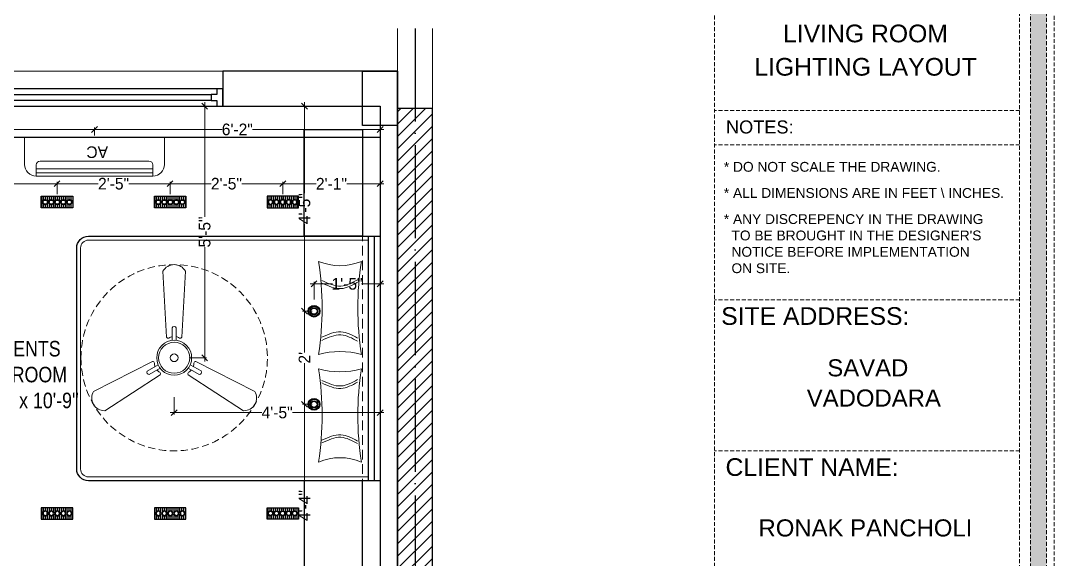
# Model space of a CAD drawing. Header units: millimetres. Extents: x 35877 to 3066687, y -650199 to -40525.
# Drawn here: x 148414.7 to 148680.7, y -180077.3 to -179938.5 of the extents above; entities that cross this region are included whole.
import ezdxf
from ezdxf.enums import TextEntityAlignment as Align

# ---------------------------------------------------------------- set-up
doc = ezdxf.new("R2010")
doc.units = ezdxf.units.MM
doc.header["$MEASUREMENT"] = 0
doc.header["$PDMODE"] = 35
for name, pattern in [('ACAD_ISO04W100', [30, 24, -3, 0, -3]), ('DASHED', [0.75, 0.5, -0.25]), ('DASHED2', [0.375, 0.25, -0.125]), ('DASHEDX2', [1.5, 1, -0.5])]:
    doc.linetypes.add(name, pattern=pattern)
doc.layers.get('Defpoints').update_dxf_attribs({"color": 220})
for name, color, linetype, lineweight in [('COLUMN', 1, 'Continuous', 30), ('dim05', 1, 'Continuous', 13), ('Dimension', 10, 'DASHEDX2', 20), ('el', 7, 'Continuous', 20), ('Electrical', 84, 'Continuous', 30), ('FIRST FLOOR ( TEXT )', 7, 'Continuous', 9), ('FURNITURE', 32, 'Continuous', 9), ('furniture dimensions', 1, 'DASHED', 0), ('GROUND FLOOR', 7, 'Continuous', 9), ('GROUND FLOOR  ( HATCH )', 251, 'Continuous', 9), ('GROUND FLOOR  ( PLINE )', 251, 'Continuous', 30), ('Labelling', 1, 'Continuous', 25), ('NAME PLATE', 7, 'Continuous', 25), ('Text', 7, 'Continuous', 15), ('wall', 7, 'Continuous', 30), ('X_PLOT', 1, 'Continuous', 9)]:
    doc.layers.add(name, color=color, linetype=linetype, lineweight=lineweight)
doc.layers.add('XX~SLAB ( PLINE )', color=251, linetype='Continuous', plot=False)
doc.styles.add('Arial', font='arial.ttf')
doc.styles.add('century g', font='GOTHIC.TTF')
doc.styles.add('KATHA', font='swissc.ttf')
doc.styles.add('TEXT', font='eurr____.ttf')
doc.dimstyles.new('Archana', dxfattribs={"dimtxt": 2, "dimasz": 0.75, "dimexe": 0.5, "dimexo": 0.5, "dimgap": 0, "dimtad": 0, "dimzin": 0, "dimdsep": 46, "dimlunit": 4, "dimtxsty": 'century g', "dimblk": 'OBLIQUE', "dimcen": 0, "dimdle": 1, "dimclrd": 256, "dimclre": 256, "dimclrt": 256, "dimadec": 0, "dimazin": 0, "dimtfac": 1, "dimtofl": 0, "dimtmove": 1, "dimatfit": 3, "dimfxl": 1, "dimfxlon": 1, "dimtolj": 1, "dimtzin": 0, "dimlwd": -1, "dimlwe": -1, "dimarcsym": 0})

# ---------------------------------------------------------------- blocks, each defined once
blk = doc.blocks.new('HYTJUK')
at = {"layer": 'Electrical', "lineweight": -3, "true_color": 0x000000}
h = blk.add_hatch(dxfattribs=at)
h.set_pattern_fill('ANSI31', color=18, scale=4, angle=225)
h.set_pattern_definition([(270, (141588.84366, -3593.0246), (0.5, -2e-16), [])])
h.paths.add_polyline_path([(128595.32, 17374.81), (128596.19, 17375.86, -0.675401), (128596.65, 17377, -0.15536), (128597.03, 17376.88), (128597.65, 17377.63), (128597.65, 17377.81), (128589.56, 17377.81), (128589.56, 17374.81)])
h.paths.add_polyline_path([(128590.43, 17375.68, -1), (128590.43, 17377, -1)], flags=16)
h.paths.add_polyline_path([(128591.98, 17377, -1), (128591.98, 17375.68, -1)], flags=16)
h.paths.add_polyline_path([(128590.43, 17375.81, -1), (128590.43, 17376.87, -1)], flags=0)
h.paths.add_polyline_path([(128591.98, 17376.87, -1), (128591.98, 17375.81, -1)], flags=0)
h.paths.add_polyline_path([(128593.54, 17377, -1), (128593.54, 17375.68, -1)], flags=16)
h.paths.add_polyline_path([(128593.54, 17376.87, -1), (128593.54, 17375.81, -1)], flags=0)
h.paths.add_polyline_path([(128595.09, 17377, -1), (128595.09, 17375.68, -1)], flags=16)
h.paths.add_polyline_path([(128595.09, 17376.87, -1), (128595.09, 17375.81, -1)], flags=0)
h.paths.add_polyline_path([(128596.19, 17375.86), (128595.32, 17374.81), (128597.65, 17374.81), (128597.65, 17377.63), (128597.03, 17376.88, -0.731062), (128596.65, 17375.68, -0.193744)], flags=17)
at = {"layer": 'Electrical', "color": 240, "true_color": 0xed1f24}
blk.add_lwpolyline([(128597.65, 17374.81), (128589.56, 17374.81), (128589.56, 17377.81), (128597.65, 17377.81)], close=True, dxfattribs=at)
at = {"layer": 'Electrical', "color": 18, "lineweight": -3, "true_color": 0x000000}
for centre, radius in [((128590.43, 17376.34), 0.662), ((128590.43, 17376.34), 0.53), ((128591.98, 17376.34), 0.662), ((128591.98, 17376.34), 0.53), ((128593.54, 17376.34), 0.662), ((128593.54, 17376.34), 0.53), ((128595.09, 17376.34), 0.662), ((128595.09, 17376.34), 0.53), ((128596.65, 17376.34), 0.662), ((128596.65, 17376.34), 0.53)]:
    blk.add_circle(centre, radius, dxfattribs=at)
blk = doc.blocks.new('_Oblique')
at = {"layer": 'wall', "color": 0, "lineweight": -2}
blk.add_line((-0.5, -0.5), (0.5, 0.5), dxfattribs=at)
blk = doc.blocks.new('*D542')
at = {"layer": 'Defpoints', "color": 0, "linetype": 'Continuous', "lineweight": 0, "transparency": 16777216}
for p in [(148507.17, -179980.51), (148507.17, -179981.8), (148482.13, -179983.72)]:
    blk.add_point(p, dxfattribs=at)
at = {"layer": 'furniture dimensions', "color": 5, "linetype": 'Continuous', "transparency": 16777216}
for p, q in [((148481.13, -179980.51), (148490.7, -179980.51)), ((148508.17, -179980.51), (148498.61, -179980.51)), ((148507.17, -179981.3), (148507.17, -179980.01))]:
    blk.add_line(p, q, dxfattribs=at)
at = {"layer": 'furniture dimensions', "color": 5, "linetype": 'ByBlock', "transparency": 16777216}
blk.add_line((148482.13, -179983.22), (148482.13, -179980.01), dxfattribs=at)
at = {"layer": 'furniture dimensions', "color": 5, "linetype": 'Continuous', "transparency": 16777216, "xscale": 1.5, "yscale": 1.5, "zscale": 1.5, "rotation": 180}
blk.add_blockref('_Oblique', (148482.13, -179980.51), dxfattribs=at)
at = {"layer": 'furniture dimensions', "color": 5, "linetype": 'Continuous', "transparency": 16777216, "xscale": 1.5, "yscale": 1.5, "zscale": 1.5}
blk.add_blockref('_Oblique', (148507.17, -179980.51), dxfattribs=at)
at = {"layer": 'furniture dimensions', "linetype": 'Continuous', "lineweight": 0, "transparency": 16777216, "insert": (148494.65, -179980.51), "char_height": 3, "attachment_point": 5, "style": 'century g'}
blk.add_mtext('\\A1;2\'-1"', dxfattribs=at)
blk = doc.blocks.new('*D543')
at = {"layer": 'Defpoints', "color": 0, "linetype": 'Continuous', "lineweight": 0, "transparency": 16777216}
for p in [(148453.11, -179980.51), (148453.11, -179983.72), (148482.13, -179983.72)]:
    blk.add_point(p, dxfattribs=at)
at = {"layer": 'furniture dimensions', "color": 5, "linetype": 'Continuous', "transparency": 16777216}
for p, q in [((148452.11, -179980.51), (148463.67, -179980.51)), ((148453.11, -179983.22), (148453.11, -179980.01)), ((148483.13, -179980.51), (148471.58, -179980.51))]:
    blk.add_line(p, q, dxfattribs=at)
at = {"layer": 'furniture dimensions', "color": 5, "linetype": 'ByBlock', "transparency": 16777216}
blk.add_line((148482.13, -179983.22), (148482.13, -179980.01), dxfattribs=at)
at = {"layer": 'furniture dimensions', "color": 5, "linetype": 'Continuous', "transparency": 16777216, "xscale": 1.5, "yscale": 1.5, "zscale": 1.5, "rotation": 180}
blk.add_blockref('_Oblique', (148453.11, -179980.51), dxfattribs=at)
at = {"layer": 'furniture dimensions', "color": 5, "linetype": 'Continuous', "transparency": 16777216, "xscale": 1.5, "yscale": 1.5, "zscale": 1.5}
blk.add_blockref('_Oblique', (148482.13, -179980.51), dxfattribs=at)
at = {"layer": 'furniture dimensions', "linetype": 'Continuous', "lineweight": 0, "transparency": 16777216, "insert": (148467.62, -179980.51), "char_height": 3, "attachment_point": 5, "style": 'century g'}
blk.add_mtext('\\A1;2\'-5"', dxfattribs=at)
blk = doc.blocks.new('*D544')
at = {"layer": 'Defpoints', "color": 0, "linetype": 'Continuous', "lineweight": 0, "transparency": 16777216}
for p in [(148424.02, -179980.51), (148424.02, -179983.72), (148453.11, -179983.72)]:
    blk.add_point(p, dxfattribs=at)
at = {"layer": 'furniture dimensions', "color": 5, "linetype": 'Continuous', "transparency": 16777216}
for p, q in [((148423.02, -179980.51), (148434.61, -179980.51)), ((148424.02, -179983.22), (148424.02, -179980.01)), ((148454.11, -179980.51), (148442.52, -179980.51))]:
    blk.add_line(p, q, dxfattribs=at)
at = {"layer": 'furniture dimensions', "color": 5, "linetype": 'ByBlock', "transparency": 16777216}
blk.add_line((148453.11, -179983.22), (148453.11, -179980.01), dxfattribs=at)
at = {"layer": 'furniture dimensions', "color": 5, "linetype": 'Continuous', "transparency": 16777216, "xscale": 1.5, "yscale": 1.5, "zscale": 1.5, "rotation": 180}
blk.add_blockref('_Oblique', (148424.02, -179980.51), dxfattribs=at)
at = {"layer": 'furniture dimensions', "color": 5, "linetype": 'Continuous', "transparency": 16777216, "xscale": 1.5, "yscale": 1.5, "zscale": 1.5}
blk.add_blockref('_Oblique', (148453.11, -179980.51), dxfattribs=at)
at = {"layer": 'furniture dimensions', "linetype": 'Continuous', "lineweight": 0, "transparency": 16777216, "insert": (148438.57, -179980.51), "char_height": 3, "attachment_point": 5, "style": 'century g'}
blk.add_mtext('\\A1;2\'-5"', dxfattribs=at)
blk = doc.blocks.new('*D545')
at = {"layer": 'Defpoints', "color": 0, "linetype": 'Continuous', "lineweight": 0, "transparency": 16777216}
for p in [(148356.67, -179980.51), (148356.67, -179983.72), (148424.02, -179983.72)]:
    blk.add_point(p, dxfattribs=at)
at = {"layer": 'furniture dimensions', "color": 5, "linetype": 'Continuous', "transparency": 16777216}
for p, q in [((148355.67, -179980.51), (148392.1, -179980.51)), ((148356.67, -179983.22), (148356.67, -179980.01)), ((148425.02, -179980.51), (148399.97, -179980.51))]:
    blk.add_line(p, q, dxfattribs=at)
at = {"layer": 'furniture dimensions', "color": 5, "linetype": 'ByBlock', "transparency": 16777216}
blk.add_line((148424.02, -179983.22), (148424.02, -179980.01), dxfattribs=at)
at = {"layer": 'furniture dimensions', "color": 5, "linetype": 'Continuous', "transparency": 16777216, "xscale": 1.5, "yscale": 1.5, "zscale": 1.5, "rotation": 180}
blk.add_blockref('_Oblique', (148356.67, -179980.51), dxfattribs=at)
at = {"layer": 'furniture dimensions', "color": 5, "linetype": 'Continuous', "transparency": 16777216, "xscale": 1.5, "yscale": 1.5, "zscale": 1.5}
blk.add_blockref('_Oblique', (148424.02, -179980.51), dxfattribs=at)
at = {"layer": 'furniture dimensions', "linetype": 'Continuous', "lineweight": 0, "transparency": 16777216, "insert": (148396.03, -179980.51), "char_height": 3, "attachment_point": 5, "style": 'century g'}
blk.add_mtext('\\A1;5\'-7"', dxfattribs=at)
blk = doc.blocks.new('*D546')
at = {"layer": 'Defpoints', "color": 0, "linetype": 'Continuous', "lineweight": 0, "transparency": 16777216}
for p in [(148454.17, -180025.35), (148507.17, -180025.35), (148507.17, -180039.48)]:
    blk.add_point(p, dxfattribs=at)
at = {"layer": 'furniture dimensions', "color": 5, "linetype": 'ByBlock', "transparency": 16777216}
blk.add_line((148454.17, -180035.48), (148454.17, -180039.98), dxfattribs=at)
at = {"layer": 'furniture dimensions', "color": 5, "linetype": 'Continuous', "transparency": 16777216}
for p, q in [((148507.17, -180035.48), (148507.17, -180039.98)), ((148453.17, -180039.48), (148476.71, -180039.48)), ((148508.17, -180039.48), (148484.63, -180039.48))]:
    blk.add_line(p, q, dxfattribs=at)
at = {"layer": 'furniture dimensions', "color": 5, "linetype": 'Continuous', "transparency": 16777216, "xscale": 1.5, "yscale": 1.5, "zscale": 1.5, "rotation": 180}
blk.add_blockref('_Oblique', (148454.17, -180039.48), dxfattribs=at)
at = {"layer": 'furniture dimensions', "color": 5, "linetype": 'Continuous', "transparency": 16777216, "xscale": 1.5, "yscale": 1.5, "zscale": 1.5}
blk.add_blockref('_Oblique', (148507.17, -180039.48), dxfattribs=at)
at = {"layer": 'furniture dimensions', "linetype": 'Continuous', "lineweight": 0, "transparency": 16777216, "insert": (148480.67, -180039.48), "char_height": 3, "attachment_point": 5, "style": 'century g'}
blk.add_mtext('\\A1;4\'-5"', dxfattribs=at)
blk = doc.blocks.new('*D547')
at = {"layer": 'Defpoints', "color": 0, "linetype": 'Continuous', "lineweight": 0, "transparency": 16777216}
for p in [(148454.17, -179960.53), (148462.02, -179960.53), (148454.17, -180025.35)]:
    blk.add_point(p, dxfattribs=at)
at = {"layer": 'furniture dimensions', "color": 5, "linetype": 'Continuous', "transparency": 16777216}
for p, q in [((148458.02, -179960.53), (148462.52, -179960.53)), ((148462.02, -179959.53), (148462.02, -179989.01)), ((148462.02, -180026.35), (148462.02, -179996.87))]:
    blk.add_line(p, q, dxfattribs=at)
at = {"layer": 'furniture dimensions', "color": 5, "linetype": 'ByBlock', "transparency": 16777216}
blk.add_line((148458.02, -180025.35), (148462.52, -180025.35), dxfattribs=at)
at = {"layer": 'furniture dimensions', "color": 5, "linetype": 'Continuous', "transparency": 16777216, "xscale": 1.5, "yscale": 1.5, "zscale": 1.5}
for p, rotation in [((148462.02, -179960.53), 90), ((148462.02, -180025.35), 270)]:
    blk.add_blockref('_Oblique', p, dxfattribs=dict(at, rotation=rotation))
at = {"layer": 'furniture dimensions', "linetype": 'Continuous', "lineweight": 0, "transparency": 16777216, "insert": (148462.02, -179992.94), "char_height": 3, "attachment_point": 5, "rotation": 90, "style": 'century g'}
blk.add_mtext('\\A1;5\'-5"', dxfattribs=at)
blk = doc.blocks.new('*D548')
at = {"layer": 'Defpoints', "color": 0, "linetype": 'Continuous', "lineweight": 0, "transparency": 16777216}
for p in [(148507.17, -180006.31), (148490.17, -180013.35), (148507.17, -180018.99)]:
    blk.add_point(p, dxfattribs=at)
at = {"layer": 'furniture dimensions', "color": 5, "linetype": 'ByBlock', "transparency": 16777216}
blk.add_line((148490.17, -180010.31), (148490.17, -180005.81), dxfattribs=at)
at = {"layer": 'furniture dimensions', "color": 5, "linetype": 'Continuous', "transparency": 16777216}
for p, q in [((148507.17, -180010.31), (148507.17, -180005.81)), ((148489.17, -180006.31), (148494.95, -180006.31)), ((148508.17, -180006.31), (148502.39, -180006.31))]:
    blk.add_line(p, q, dxfattribs=at)
at = {"layer": 'furniture dimensions', "color": 5, "linetype": 'Continuous', "transparency": 16777216, "xscale": 1.5, "yscale": 1.5, "zscale": 1.5, "rotation": 180}
blk.add_blockref('_Oblique', (148490.17, -180006.31), dxfattribs=at)
at = {"layer": 'furniture dimensions', "color": 5, "linetype": 'Continuous', "transparency": 16777216, "xscale": 1.5, "yscale": 1.5, "zscale": 1.5}
blk.add_blockref('_Oblique', (148507.17, -180006.31), dxfattribs=at)
at = {"layer": 'furniture dimensions', "linetype": 'Continuous', "lineweight": 0, "transparency": 16777216, "insert": (148498.67, -180006.31), "char_height": 3, "attachment_point": 5, "style": 'century g'}
blk.add_mtext('\\A1;1\'-5"', dxfattribs=at)
blk = doc.blocks.new('*D549')
at = {"layer": 'Defpoints', "color": 0, "linetype": 'Continuous', "lineweight": 0, "transparency": 16777216}
for p in [(148490.17, -180013.35), (148487.71, -180037.35), (148490.17, -180037.35)]:
    blk.add_point(p, dxfattribs=at)
at = {"layer": 'furniture dimensions', "color": 5, "linetype": 'ByBlock', "transparency": 16777216}
blk.add_line((148489.67, -180013.35), (148487.21, -180013.35), dxfattribs=at)
at = {"layer": 'furniture dimensions', "color": 5, "linetype": 'Continuous', "transparency": 16777216}
for p, q in [((148487.71, -180012.35), (148487.71, -180023.97)), ((148487.71, -180038.35), (148487.71, -180026.73)), ((148489.67, -180037.35), (148487.21, -180037.35))]:
    blk.add_line(p, q, dxfattribs=at)
at = {"layer": 'furniture dimensions', "color": 5, "linetype": 'Continuous', "transparency": 16777216, "xscale": 1.5, "yscale": 1.5, "zscale": 1.5}
for p, rotation in [((148487.71, -180013.35), 90), ((148487.71, -180037.35), 270)]:
    blk.add_blockref('_Oblique', p, dxfattribs=dict(at, rotation=rotation))
at = {"layer": 'furniture dimensions', "linetype": 'Continuous', "lineweight": 0, "transparency": 16777216, "insert": (148487.71, -180025.35), "char_height": 3, "attachment_point": 5, "rotation": 90, "style": 'century g'}
blk.add_mtext("\\A1;2'", dxfattribs=at)
blk = doc.blocks.new('*D550')
at = {"layer": 'Defpoints', "color": 0, "linetype": 'Continuous', "lineweight": 0, "transparency": 16777216}
for p in [(148487.71, -179960.53), (148490.17, -179960.53), (148490.17, -180013.35)]:
    blk.add_point(p, dxfattribs=at)
at = {"layer": 'furniture dimensions', "color": 5, "linetype": 'Continuous', "transparency": 16777216}
for p, q in [((148489.67, -179960.53), (148487.21, -179960.53)), ((148487.71, -179959.53), (148487.71, -179982.98)), ((148487.71, -180014.35), (148487.71, -179990.91))]:
    blk.add_line(p, q, dxfattribs=at)
at = {"layer": 'furniture dimensions', "color": 5, "linetype": 'ByBlock', "transparency": 16777216}
blk.add_line((148489.67, -180013.35), (148487.21, -180013.35), dxfattribs=at)
at = {"layer": 'furniture dimensions', "color": 5, "linetype": 'Continuous', "transparency": 16777216, "xscale": 1.5, "yscale": 1.5, "zscale": 1.5}
for p, rotation in [((148487.71, -179960.53), 90), ((148487.71, -180013.35), 270)]:
    blk.add_blockref('_Oblique', p, dxfattribs=dict(at, rotation=rotation))
at = {"layer": 'furniture dimensions', "linetype": 'Continuous', "lineweight": 0, "transparency": 16777216, "insert": (148487.71, -179986.94), "char_height": 3, "attachment_point": 5, "rotation": 90, "style": 'century g'}
blk.add_mtext('\\A1;4\'-5"', dxfattribs=at)
blk = doc.blocks.new('*D551')
at = {"layer": 'Defpoints', "color": 0, "linetype": 'Continuous', "lineweight": 0, "transparency": 16777216}
for p in [(148490.17, -180037.35), (148487.71, -180089.53), (148490.17, -180089.53)]:
    blk.add_point(p, dxfattribs=at)
at = {"layer": 'furniture dimensions', "color": 5, "linetype": 'ByBlock', "transparency": 16777216}
blk.add_line((148489.67, -180037.35), (148487.21, -180037.35), dxfattribs=at)
at = {"layer": 'furniture dimensions', "color": 5, "linetype": 'Continuous', "transparency": 16777216}
for p, q in [((148487.71, -180036.35), (148487.71, -180059.48)), ((148487.71, -180090.53), (148487.71, -180067.41)), ((148489.67, -180089.53), (148487.21, -180089.53))]:
    blk.add_line(p, q, dxfattribs=at)
at = {"layer": 'furniture dimensions', "color": 5, "linetype": 'Continuous', "transparency": 16777216, "xscale": 1.5, "yscale": 1.5, "zscale": 1.5}
for p, rotation in [((148487.71, -180037.35), 90), ((148487.71, -180089.53), 270)]:
    blk.add_blockref('_Oblique', p, dxfattribs=dict(at, rotation=rotation))
at = {"layer": 'furniture dimensions', "linetype": 'Continuous', "lineweight": 0, "transparency": 16777216, "insert": (148487.71, -180063.44), "char_height": 3, "attachment_point": 5, "rotation": 90, "style": 'century g'}
blk.add_mtext('\\A1;4\'-4"', dxfattribs=at)
blk = doc.blocks.new('*D558')
at = {"layer": 'Defpoints', "color": 0, "linetype": 'Continuous', "lineweight": 0, "transparency": 16777216}
for p in [(148433.67, -179968.54), (148507.17, -179966.53), (148507.17, -179968.54)]:
    blk.add_point(p, dxfattribs=at)
at = {"layer": 'furniture dimensions', "color": 5, "linetype": 'Continuous', "transparency": 16777216}
for p, q in [((148432.67, -179966.53), (148466.54, -179966.53)), ((148508.17, -179966.53), (148474.29, -179966.53)), ((148507.17, -179968.04), (148507.17, -179966.03))]:
    blk.add_line(p, q, dxfattribs=at)
at = {"layer": 'furniture dimensions', "color": 5, "linetype": 'ByBlock', "transparency": 16777216}
blk.add_line((148433.67, -179968.04), (148433.67, -179966.03), dxfattribs=at)
at = {"layer": 'furniture dimensions', "color": 5, "linetype": 'Continuous', "transparency": 16777216, "xscale": 1.5, "yscale": 1.5, "zscale": 1.5, "rotation": 180}
blk.add_blockref('_Oblique', (148433.67, -179966.53), dxfattribs=at)
at = {"layer": 'furniture dimensions', "color": 5, "linetype": 'Continuous', "transparency": 16777216, "xscale": 1.5, "yscale": 1.5, "zscale": 1.5}
blk.add_blockref('_Oblique', (148507.17, -179966.53), dxfattribs=at)
at = {"layer": 'furniture dimensions', "linetype": 'Continuous', "lineweight": 0, "transparency": 16777216, "insert": (148470.42, -179966.53), "char_height": 3, "attachment_point": 5, "style": 'century g'}
blk.add_mtext('\\A1;6\'-2"', dxfattribs=at)
blk = doc.blocks.new('*D559')
at = {"layer": 'Defpoints', "color": 0, "linetype": 'Continuous', "lineweight": 0, "transparency": 16777216}
for p in [(148356.67, -179966.53), (148356.67, -179968.54), (148433.67, -179968.54)]:
    blk.add_point(p, dxfattribs=at)
at = {"layer": 'furniture dimensions', "color": 5, "linetype": 'Continuous', "transparency": 16777216}
for p, q in [((148355.67, -179966.53), (148391.29, -179966.53)), ((148356.67, -179968.04), (148356.67, -179966.03)), ((148434.67, -179966.53), (148399.04, -179966.53))]:
    blk.add_line(p, q, dxfattribs=at)
at = {"layer": 'furniture dimensions', "color": 5, "linetype": 'ByBlock', "transparency": 16777216}
blk.add_line((148433.67, -179968.04), (148433.67, -179966.03), dxfattribs=at)
at = {"layer": 'furniture dimensions', "color": 5, "linetype": 'Continuous', "transparency": 16777216, "xscale": 1.5, "yscale": 1.5, "zscale": 1.5, "rotation": 180}
blk.add_blockref('_Oblique', (148356.67, -179966.53), dxfattribs=at)
at = {"layer": 'furniture dimensions', "color": 5, "linetype": 'Continuous', "transparency": 16777216, "xscale": 1.5, "yscale": 1.5, "zscale": 1.5}
blk.add_blockref('_Oblique', (148433.67, -179966.53), dxfattribs=at)
at = {"layer": 'furniture dimensions', "linetype": 'Continuous', "lineweight": 0, "transparency": 16777216, "insert": (148395.17, -179966.53), "char_height": 3, "attachment_point": 5, "style": 'century g'}
blk.add_mtext('\\A1;6\'-5"', dxfattribs=at)
blk = doc.blocks.new('ac paln')
at = {"layer": 'Electrical', "lineweight": 15}
for p, q in [((389238.69, -37646.36), (389238.69, -37610.34)), ((389238.69, -37610.34), (389245.67, -37610.34)), ((389244.81, -37642.35), (389244.81, -37614.35)), ((389245.81, -37613.35), (389248.68, -37613.35)), ((389246.82, -37643.35), (389246.82, -37613.35)), ((389247.82, -37643.35), (389247.82, -37613.35)), ((389248.68, -37613.35), (389248.68, -37643.35)), ((389248.68, -37643.35), (389248.68, -37613.35)), ((389245.81, -37643.35), (389248.68, -37643.35)), ((389248.68, -37643.35), (389248.68, -37643.35)), ((389245.67, -37646.36), (389238.69, -37646.36))]:
    blk.add_line(p, q, dxfattribs=at)
for centre, start, end in [((389245.67, -37613.35), 0, 90), ((389245.67, -37643.35), 270, 0)]:
    blk.add_arc(centre, 3.01, start, end, dxfattribs=at)
at = {"layer": 'Electrical', "lineweight": 15, "extrusion": (0, 0, -1)}
for centre, start_param, end_param in [((389245.81, -37614.35), -0.785398, 0.785398), ((389245.81, -37642.35), 3.926991, 5.497787)]:
    blk.add_ellipse(centre, major_axis=(-0.71, 0.71), ratio=1, start_param=start_param, end_param=end_param, dxfattribs=at)
at = {"layer": 'Text', "style": 'TEXT'}
blk.add_text('AC', height=3, rotation=270, dxfattribs=at).set_placement((389241.02, -37624.87))
blk = doc.blocks.new('fan')
at = {"layer": 'Electrical', "lineweight": 15, "ltscale": 20, "transparency": 33554687}
for p, q in [((3300835.29, -509900.78), (3300836.47, -509923.43)), ((3300841.81, -509923.43), (3300842.99, -509900.78)), ((3300838.47, -509924.57), (3300838.47, -509920.25)), ((3300839.81, -509920.28), (3300839.81, -509924.57)), ((3300831.66, -509931.77), (3300811.45, -509942.07)), ((3300829.93, -509935.08), (3300833.64, -509932.93)), ((3300844.64, -509932.93), (3300848.38, -509935.09)), ((3300866.83, -509942.07), (3300846.62, -509931.77)), ((3300815.3, -509948.74), (3300834.33, -509936.39)), ((3300834.31, -509934.09), (3300830.57, -509936.25)), ((3300843.95, -509936.39), (3300862.98, -509948.74)), ((3300847.68, -509936.23), (3300843.97, -509934.09))]:
    blk.add_line(p, q, dxfattribs=at)
at = {"layer": 'Electrical', "linetype": 'DASHED', "lineweight": 15, "ltscale": 5, "transparency": 33554687}
blk.add_circle((3300839.14, -509930.53), 32, dxfattribs=at)
at = {"layer": 'Electrical', "lineweight": 15, "ltscale": 20, "transparency": 33554687}
for centre, major_axis, start_param, end_param in [((3300839.14, -509902.94), (3.12, 3.12), -0.272136, 1.842967), ((3300839.13, -509920.5), (0.501, 0.501), -0.465536, 1.983618), ((3300839.14, -509930.53), (4.24, -4.24), 3.14161, 9.424795), ((3300839.14, -509930.53), (3.77, -3.77), 1.749190548672175e-05, 6.283202799085073), ((3300837.1, -509923.08), (0.51, 0.51), 2.863014, 4.257784), ((3300839.14, -509926.42), (2.27, -2.27), 2.565057, 2.951308), ((3300839.14, -509926.42), (2.27, 2.27), 0.19032, 0.57657), ((3300841.18, -509923.08), (0.51, -0.51), 5.167028, 6.561799), ((3300839.14, -509930.53), (0.943, 0.943), 1.570814, 7.853999), ((3300831.67, -509932.49), (0.51, -0.51), 0.978238, 2.373008), ((3300835.59, -509932.58), (2.27, -2.27), 3.855511, 4.241762), ((3300842.69, -509932.58), (2.27, 2.27), 5.183051, 5.569301), ((3300846.61, -509932.49), (0.51, -0.51), 2.339416, 3.734186), ((3300830.46, -509935.55), (0.501, -0.501), 3.199655, 5.648809), ((3300835.59, -509932.58), (2.27, -2.27), 4.659452, 5.045703), ((3300833.71, -509936.02), (0.51, 0.51), -1.325776, 0.068994), ((3300844.57, -509936.02), (0.51, -0.51), 3.072633, 4.467404), ((3300842.69, -509932.58), (2.27, 2.27), 4.37911, 4.765361), ((3300847.83, -509935.54), (0.501, 0.501), 3.723254, 6.172408), ((3300815.25, -509944.32), (3.12, -3.12), 3.393055, 5.508159), ((3300863.03, -509944.32), (3.12, -3.12), 5.48745, 7.602554)]:
    blk.add_ellipse(centre, major_axis=major_axis, ratio=1, start_param=start_param, end_param=end_param, dxfattribs=at)
blk = doc.blocks.new('GF')
at = {"color": 9, "true_color": 0xc7c8ca}
blk.add_lwpolyline([(133536.56, -183540.16), (133537.74, -183540.16), (133537.74, -183571.16), (133536.56, -183571.16)], close=True, dxfattribs=at)
at = {"layer": 'FURNITURE', "color": 9, "lineweight": 30, "true_color": 0xc7c8ca}
for p, q in [((133682.2, -183543.34), (133682.2, -183570.84)), ((133543.67, -183627.92), (133551.14, -183627.92))]:
    blk.add_line(p, q, dxfattribs=at)
at = {"layer": 'FURNITURE', "color": 9, "lineweight": 25, "true_color": 0xc7c8ca}
blk.add_line((133536.2, -183545.34), (133686.7, -183545.34), dxfattribs=at)
at = {"layer": 'FURNITURE', "color": 9, "linetype": 'DASHED', "lineweight": 30, "true_color": 0xc7c8ca}
blk.add_line((133543.67, -183640.78), (133543.67, -183573.36), dxfattribs=at)
at = {"layer": 'FURNITURE', "color": 9, "linetype": 'DASHED', "lineweight": 20, "true_color": 0xc7c8ca}
blk.add_line((133551.14, -183627.92), (133536.2, -183627.92), dxfattribs=at)
at = {"layer": 'FURNITURE', "color": 9, "lineweight": 30, "true_color": 0xc7c8ca}
for points in [[(133536.2, -183537.34), (133551.14, -183537.34), (133551.14, -183573.36), (133536.2, -183573.36)], [(133683.7, -183633.84), (133683.7, -183570.84), (133685.2, -183570.84), (133685.2, -183633.84)], [(133536.2, -183579.68), (133537.23, -183579.68), (133537.23, -183587.68), (133536.2, -183587.68)], [(133536.2, -183604.1), (133537.23, -183604.1), (133537.23, -183612.1), (133536.2, -183612.1)], [(133536.2, -183615.13), (133537.23, -183615.13), (133537.23, -183623.12), (133536.2, -183623.12)], [(133536.2, -183626.23), (133537.23, -183626.23), (133537.23, -183634.23), (133536.2, -183634.23)], [(133682.19, -183633.84), (133667.19, -183633.84), (133667.19, -183661.34), (133682.19, -183661.34)]]:
    blk.add_lwpolyline(points, close=True, dxfattribs=at)
for points in [[(133682.2, -183543.34), (133682.2, -183570.84), (133667.2, -183570.84), (133667.2, -183543.34), (133682.2, -183543.34)], [(133543.67, -183640.78), (133543.67, -183580.36), (133551.14, -183580.36), (133551.14, -183627.92)]]:
    blk.add_lwpolyline(points, dxfattribs=at)
for points in [[(133557.67, -183546.83), (133567.64, -183546.83, -0.414214), (133570.64, -183549.83), (133570.64, -183559.78, -0.414214), (133567.64, -183562.78), (133557.67, -183562.78, -0.414214), (133554.67, -183559.78), (133554.67, -183549.83, -0.414214)], [(133608.63, -183630.84), (133608.63, -183573.84, -0.414214), (133611.63, -183570.84), (133686.7, -183570.84), (133686.7, -183633.84), (133611.63, -183633.84, -0.414214)]]:
    blk.add_lwpolyline(points, format="xyb", close=True, dxfattribs=at)
at = {"layer": 'FURNITURE', "color": 9, "true_color": 0xc7c8ca}
blk.add_lwpolyline([(133609.63, -183630.84), (133609.63, -183573.84, -0.414214), (133611.63, -183571.84), (133683.7, -183571.84), (133683.7, -183632.84), (133611.63, -183632.84, -0.414214)], format="xyb", close=True, dxfattribs=at)
at = {"layer": 'FURNITURE', "color": 9, "linetype": 'DASHED', "lineweight": 20, "true_color": 0xc7c8ca}
blk.add_lwpolyline([(133536.2, -183640.79), (133543.67, -183640.79), (133543.67, -183580.36), (133536.2, -183580.36)], close=True, dxfattribs=at)
at = {"layer": 'Labelling', "color": 9, "linetype": 'DASHED2', "lineweight": 0, "ltscale": 10, "true_color": 0xc7c8ca}
blk.add_line((133682.2, -183543.34), (133682.19, -183667.34), dxfattribs=at)

msp = doc.modelspace()

# ---------------------------------------------------------------- hatches: boundary and pattern name
at = {"layer": 'Dimension', "true_color": 0xd39e00, "transparency": 33554687}
h = msp.add_hatch(color=42, dxfattribs=at)
h.paths.add_polyline_path([(148094.233, -179910.7893), (148094.233, -180322.1545), (148678.662, -180322.1545), (148678.662, -179910.7893)])
h.paths.add_polyline_path([(148098.3346, -179914.8909), (148674.5604, -179914.8909), (148674.5604, -180318.0528), (148098.3346, -180318.0528)], flags=16)
at = {"layer": 'GROUND FLOOR  ( HATCH )', "transparency": 33554687}
h = msp.add_hatch(dxfattribs=at)
h.set_pattern_fill('ANSI31', color=6, scale=18, style=0)
h.set_pattern_definition([(45, (31979.9808, -17624.86), (-1.590990258, 1.590990258), [])])
h.paths.add_polyline_path([(148520.6668, -179961.1214), (148511.6668, -179961.1214), (148511.6668, -180244.0345), (148520.6668, -180244.0345)])

# ---------------------------------------------------------------- linework, layer by layer
at = {"layer": 'COLUMN', "transparency": 33554687, "elevation": -0.2268}
msp.add_lwpolyline([(148502.6713, -179951.5345), (148511.6668, -179951.5345), (148511.6668, -179965.5345), (148502.6713, -179965.5345)], close=True, dxfattribs=at)
at = {"layer": 'Dimension', "color": 42, "true_color": 0xd39e00, "transparency": 33554687}
for p, q in [((148671.7836, -179961.6589), (148593.2536, -179961.6589)), ((148671.7836, -179970.5059), (148593.2536, -179970.5059)), ((148671.7836, -180010.4183), (148593.2536, -180010.4183)), ((148671.7836, -180049.3431), (148593.2536, -180049.3431))]:
    msp.add_line(p, q, dxfattribs=at)
for points in [[(148092.1822, -179908.7385), (148680.7128, -179908.7385), (148680.7128, -180324.2053), (148092.1822, -180324.2053)], [(148094.233, -179910.7893), (148678.662, -179910.7893), (148678.662, -180322.1545), (148094.233, -180322.1545)], [(148098.3346, -179914.8909), (148674.5604, -179914.8909), (148674.5604, -180318.0528), (148098.3346, -180318.0528)], [(148593.2536, -180314.6771), (148593.2536, -179918.2666), (148671.7836, -179918.2666), (148671.7836, -180314.6771)]]:
    msp.add_lwpolyline(points, close=True, dxfattribs=at)
at = {"layer": 'Electrical', "color": 18, "ltscale": 8, "true_color": 0x000000, "transparency": 33554687}
for centre, radius in [((148490.1668, -180013.3486, -0.2268), 1.5044), ((148490.1668, -180013.3486, -0.2268), 1.3044), ((148490.1668, -180013.3486, -0.2268), 0.9044), ((148490.1668, -180013.3486, -0.2268), 0.8044), ((148490.1668, -180037.3486, -0.2268), 1.5044), ((148490.1668, -180037.3486, -0.2268), 1.3044), ((148490.1668, -180037.3486, -0.2268), 0.9044), ((148490.1668, -180037.3486, -0.2268), 0.8044)]:
    msp.add_circle(centre, radius, dxfattribs=at)
at = {"layer": 'FURNITURE', "color": 9, "true_color": 0xc7c8ca, "transparency": 33554687, "elevation": -0.2322}
for points in [[(148491.3459, -180024.5111, -0.13716282), (148502.3459, -180024.5111, -0.07572579), (148502.3459, -180000.5111, -0.20313703), (148491.3459, -180000.5111, -0.0741156)], [(148491.3459, -180028.2165, 0.13716282), (148502.3459, -180028.2165, 0.07572579), (148502.3459, -180052.2165, 0.20313703), (148491.3459, -180052.2165, 0.0741156)]]:
    msp.add_lwpolyline(points, format="xyb", close=True, dxfattribs=at)
at = {"layer": 'FURNITURE', "color": 9, "true_color": 0xc7c8ca, "transparency": 33554687}
for points in [[(148501.371, -180005.2529, -0.2322), (148499.9539, -180006.0249, -0.2322), (148496.9603, -180007.6557, -0.2322), (148493.8436, -180006.2151, -0.2322), (148492.2022, -180005.4564, -0.2322)], [(148501.371, -180005.8977, -0.2322), (148499.9539, -180006.6696, -0.2322), (148496.9603, -180008.3005, -0.2322), (148493.8436, -180006.8598, -0.2322), (148492.2022, -180006.1011, -0.2322)], [(148501.371, -180020.2799, -0.2322), (148499.9539, -180019.508, -0.2322), (148496.9603, -180017.8771, -0.2322), (148493.8436, -180019.3178, -0.2322), (148492.2022, -180020.0765, -0.2322)], [(148501.371, -180021.0887, -0.2322), (148499.9539, -180020.3167, -0.2322), (148496.9603, -180018.6859, -0.2322), (148493.8436, -180020.1265, -0.2322), (148492.2022, -180020.8852, -0.2322)], [(148501.371, -180030.9941, -0.2322), (148499.9539, -180031.7661, -0.2322), (148496.9603, -180033.397, -0.2322), (148493.8436, -180031.9563, -0.2322), (148492.2022, -180031.1976, -0.2322)], [(148501.371, -180031.6389, -0.2322), (148499.9539, -180032.4109, -0.2322), (148496.9603, -180034.0418, -0.2322), (148493.8436, -180032.6011, -0.2322), (148492.2022, -180031.8424, -0.2322)], [(148501.371, -180046.83, -0.2322), (148499.9539, -180046.058, -0.2322), (148496.9603, -180044.4271, -0.2322), (148493.8436, -180045.8678, -0.2322), (148492.2022, -180046.6265, -0.2322)], [(148501.371, -180047.4747, -0.2322), (148499.9539, -180046.7028, -0.2322), (148496.9603, -180045.0719, -0.2322), (148493.8436, -180046.5126, -0.2322), (148492.2022, -180047.2713, -0.2322)]]:
    msp.add_open_spline(points, degree=3, knots=[0, 0, 0, 0, 4.57791705, 9.67113696, 9.67113696, 9.67113696, 9.67113696], dxfattribs=at)
at = {"layer": 'furniture dimensions', "color": 9, "lineweight": 0, "true_color": 0xc7c8ca, "transparency": 33554687, "elevation": -0.2268}
msp.add_lwpolyline([(148356.6668, -179960.5345), (148507.1668, -179960.5345), (148507.1668, -180089.5345), (148356.6668, -180089.5345)], close=True, dxfattribs=at)
at = {"layer": 'GROUND FLOOR', "transparency": 33554687}
for p, q in [((148511.6668, -179940.4675, 0.1253), (148511.6668, -180285.1175, -0.2268)), ((148511.6668, -179940.4675, 0.1253), (148511.6668, -179951.5345, -0.2268)), ((148520.6668, -179940.4675, 0.1253), (148520.6668, -180285.1175, -0.2268)), ((148511.6668, -179951.5345, -0.2268), (148111.1668, -179951.5345, -0.2268)), ((148466.6668, -179951.5345, -0.2268), (148466.6668, -179960.5345, -0.2268)), ((148502.6668, -179960.5345, -0.2268), (148352.6668, -179960.5345, -0.2268))]:
    msp.add_line(p, q, dxfattribs=at)
at = {"layer": 'GROUND FLOOR', "color": 1, "linetype": 'ACAD_ISO04W100', "transparency": 33554687}
msp.add_line((148516.1668, -179940.4675, 0.1253), (148516.1668, -180244.0345, -0.2268), dxfattribs=at)
at = {"layer": 'GROUND FLOOR', "color": 6, "lineweight": 30, "transparency": 33554687, "elevation": -0.2268}
msp.add_lwpolyline([(148520.6668, -179961.1214), (148511.6668, -179961.1214), (148511.6668, -180244.0345), (148520.6668, -180244.0345)], close=True, dxfattribs=at)
at = {"layer": 'GROUND FLOOR  ( PLINE )', "transparency": 33554687, "elevation": -0.2268}
msp.add_lwpolyline([(148511.6668, -179951.5345), (148466.6668, -179951.5345), (148466.6668, -179960.5345), (148507.1668, -179960.5345), (148507.1668, -180089.5345), (148471.1707, -180089.5332), (148471.1707, -180094.0332), (148502.6668, -180094.0345), (148502.6668, -180221.5345), (148469.6668, -180221.5345), (148469.6668, -180226.0345), (148502.6668, -180226.0345), (148502.6668, -180244.0345), (148511.6668, -180244.0345)], close=True, dxfattribs=at)
at = {"layer": 'X_PLOT', "linetype": 'ACAD_ISO04W100', "lineweight": 30, "transparency": 33554687}
msp.add_line((148516.1668, -179940.4675, 0.1253), (148516.1668, -180259.9836, -0.2268), dxfattribs=at)
at = {"layer": 'XX~SLAB ( PLINE )', "transparency": 33554687, "elevation": -0.2268}
msp.add_lwpolyline([(148466.6668, -179956.0345), (148465.1668, -179956.0345), (148465.1668, -179957.5345), (148463.6668, -179957.5345), (148463.6668, -179959.0345), (148403.6668, -179959.0345), (148403.6668, -179957.5345), (148402.1668, -179957.5345), (148402.1668, -179956.0345), (148400.6668, -179956.0345), (148400.6668, -179960.5345), (148402.1668, -179960.5345), (148402.1668, -179959.0345), (148403.6668, -179959.0345), (148403.6668, -179957.5345), (148463.6668, -179957.5345), (148463.6668, -179959.0345), (148465.1668, -179959.0345), (148465.1668, -179960.5345), (148466.6668, -179960.5345), (148466.6668, -179956.0345), (148400.6668, -179956.0345), (148400.6668, -179960.5345), (148466.6668, -179960.5345)], close=True, dxfattribs=at)

# ---------------------------------------------------------------- block references
at = {"layer": 'dim05', "color": 1, "lineweight": 35, "transparency": 33554687, "xscale": -0.7500069902881101, "yscale": 0.7500069902881101, "zscale": 0.7500069902881101}
msp.add_blockref('fan', (2624106.6024, 202426.1123, -0.2268), dxfattribs=at)
at = {"layer": 'el', "color": 18, "true_color": 0x000000, "transparency": 33554687, "rotation": 270}
msp.add_blockref('ac paln', (186062.0167, 209270.1478, -0.2268), dxfattribs=at)
at = {"layer": 'Electrical', "transparency": 33554687, "rotation": 180}
for p in [(277017.6274, -162608.9061, -0.2268), (277046.7188, -162608.9061, -0.2268)]:
    msp.add_blockref('HYTJUK', p, dxfattribs=at)
at = {"layer": 'Electrical', "transparency": 33554687, "xscale": -1, "rotation": 180}
msp.add_blockref('HYTJUK', (19888.5278, -162608.9061, -0.2268), dxfattribs=at)
at = {"layer": 'Electrical', "transparency": 33554687, "xscale": -1}
for p in [(277017.6274, -197441.7911, -0.2268), (277046.7188, -197441.7911, -0.2268)]:
    msp.add_blockref('HYTJUK', p, dxfattribs=at)
at = {"layer": 'Electrical', "transparency": 33554687}
msp.add_blockref('HYTJUK', (19888.5278, -197441.7911, -0.2268), dxfattribs=at)
at = {"layer": 'furniture dimensions', "color": 18, "lineweight": 30, "true_color": 0x000000, "transparency": 33554687}
msp.add_blockref('GF', (14820.4697, 3576.8013, -0.2268), dxfattribs=at)

# ---------------------------------------------------------------- texts
at = {"layer": 'FIRST FLOOR ( TEXT )', "transparency": 33554687, "insert": (148414.1298, -180029.7117, -0.2268), "char_height": 4, "attachment_point": 5, "style": 'KATHA'}
msp.add_mtext("PARENTS \\PBED ROOM\\P12'-11'' x 10'-9''", dxfattribs=at)
at = {"layer": 'NAME PLATE', "transparency": 33554687, "style": 'Arial'}
for s, height, p in [('LIVING ROOM', 4.555859, (148632.1066, -179944.0636)), ('LIGHTING LAYOUT', 4.555859, (148632.1263, -179952.6556)), ('NOTES:', 3.34745, (148604.9027, -179967.5605)), ('SITE ADDRESS:', 4.555859, (148619.1881, -180016.8727)), (' SAVAD ', 4.40409, (148632.7109, -180030.1455, -0.2086)), ('VADODARA', 4.40409, (148634.2554, -180037.9342, -0.2086)), ('CLIENT NAME:', 4.555859, (148618.3578, -180055.7975)), ('RONAK PANCHOLI    ', 4.404088, (148635.509, -180071.3987, -0.2086))]:
    msp.add_text(s, height=height, dxfattribs=at).set_placement(p, align=Align.CENTER)
at = {"layer": 'NAME PLATE', "transparency": 33554687, "char_height": 2.531769, "width": 97.815442, "attachment_point": 1, "style": 'Arial'}
for s, insert in [('* DO NOT SCALE THE DRAWING.', (148595.6518, -179974.8869)), ('* ALL DIMENSIONS ARE IN FEET \\\\ INCHES.', (148595.6518, -179981.6194)), ("* ANY DISCREPENCY IN THE DRAWING \\P  TO BE BROUGHT IN THE DESIGNER'S\\P  NOTICE BEFORE IMPLEMENTATION \\P  ON SITE.", (148595.6518, -179988.3519))]:
    msp.add_mtext(s, dxfattribs=dict(at, insert=insert))

# ---------------------------------------------------------------- dimensions: what is measured, and where the dimension line sits
at = {"layer": 'furniture dimensions', "color": 5, "linetype": 'Continuous', "lineweight": 0, "transparency": 33554687}
for base, p1, p2, picture, middle in [((148462.0217, -179960.5345, -0.2268), (148454.1734, -180025.3486, -0.2268), (148454.1734, -179960.5345, -0.2268), '*D547', (148462.0217, -179992.9415, -0.2268)), ((148487.7145, -179960.5343, -0.2268), (148490.1668, -180013.3486, -0.2268), (148490.1668, -179960.5343, -0.2268), '*D550', (148487.7145, -179986.9415, -0.2268)), ((148487.7145, -180037.3486, -0.2268), (148490.1668, -180013.3486, -0.2268), (148490.1668, -180037.3486, -0.2268), '*D549', (148487.7145, -180025.3486, -0.2268)), ((148487.7145, -180089.5343, -0.2268), (148490.1668, -180037.3486, -0.2268), (148490.1668, -180089.5343, -0.2268), '*D551', (148487.7145, -180063.4414, -0.2268))]:
    dim = msp.add_linear_dim(base=base, p1=p1, p2=p2, angle=90, dimstyle='Archana', override={"dimtxt": 3, "dimasz": 1.5, "dimdec": 0, "dimclrd": 5, "dimclre": 5, "dimfxl": 4}, dxfattribs=at)
    dim.commit()
    dim.dimension.update_dxf_attribs({"geometry": picture, "text_midpoint": middle})
for base, p1, p2, picture, middle in [((148356.6668, -179966.5345, -0.2268), (148433.6667, -179968.5402, -0.2268), (148356.6668, -179968.5402, -0.2268), '*D559', (148395.1667, -179966.5345, -0.2268)), ((148507.1668, -179966.5345, -0.2268), (148433.6667, -179968.5402, -0.2268), (148507.1668, -179968.5402, -0.2268), '*D558', (148470.4167, -179966.5345, -0.2268)), ((148424.0207, -179980.5066, -0.2268), (148453.1122, -179983.72, -0.2268), (148424.0207, -179983.72, -0.2268), '*D544', (148438.5664, -179980.5066, -0.2268)), ((148453.1122, -179980.5066, -0.2268), (148482.1345, -179983.72, -0.2268), (148453.1122, -179983.72, -0.2268), '*D543', (148467.6233, -179980.5066, -0.2268)), ((148507.1668, -179980.5066, -0.2268), (148482.1345, -179983.72, -0.2268), (148507.1668, -179981.8026, -0.2268), '*D542', (148494.6506, -179980.5066, -0.2268)), ((148507.1668, -180006.3057, -0.2268), (148490.1668, -180013.3486, -0.2268), (148507.1668, -180018.9876, -0.2268), '*D548', (148498.6668, -180006.3057, -0.2268)), ((148507.1668, -180039.4757, -0.2268), (148454.1734, -180025.3486, -0.2268), (148507.1668, -180025.3486, -0.2268), '*D546', (148480.6701, -180039.4757, -0.2268))]:
    dim = msp.add_linear_dim(base=base, p1=p1, p2=p2, dimstyle='Archana', override={"dimtxt": 3, "dimasz": 1.5, "dimdec": 0, "dimclrd": 5, "dimclre": 5, "dimfxl": 4}, dxfattribs=at)
    dim.commit()
    dim.dimension.update_dxf_attribs({"geometry": picture, "text_midpoint": middle})
dim = msp.add_linear_dim(base=(148356.6668, -179980.5066, -0.2268), p1=(148424.0207, -179983.72, -0.2268), p2=(148356.6668, -179983.72, -0.2268), dimstyle='Archana', override={"dimtxt": 3, "dimasz": 1.5, "dimdec": 0, "dimclrd": 5, "dimclre": 5, "dimfxl": 4}, dxfattribs=at)
dim.commit()
dim.dimension.update_dxf_attribs({"geometry": '*D545', "text_midpoint": (148396.0322, -179980.5066, -0.2268), "dimtype": 160})

doc.saveas('drawing.dxf')
